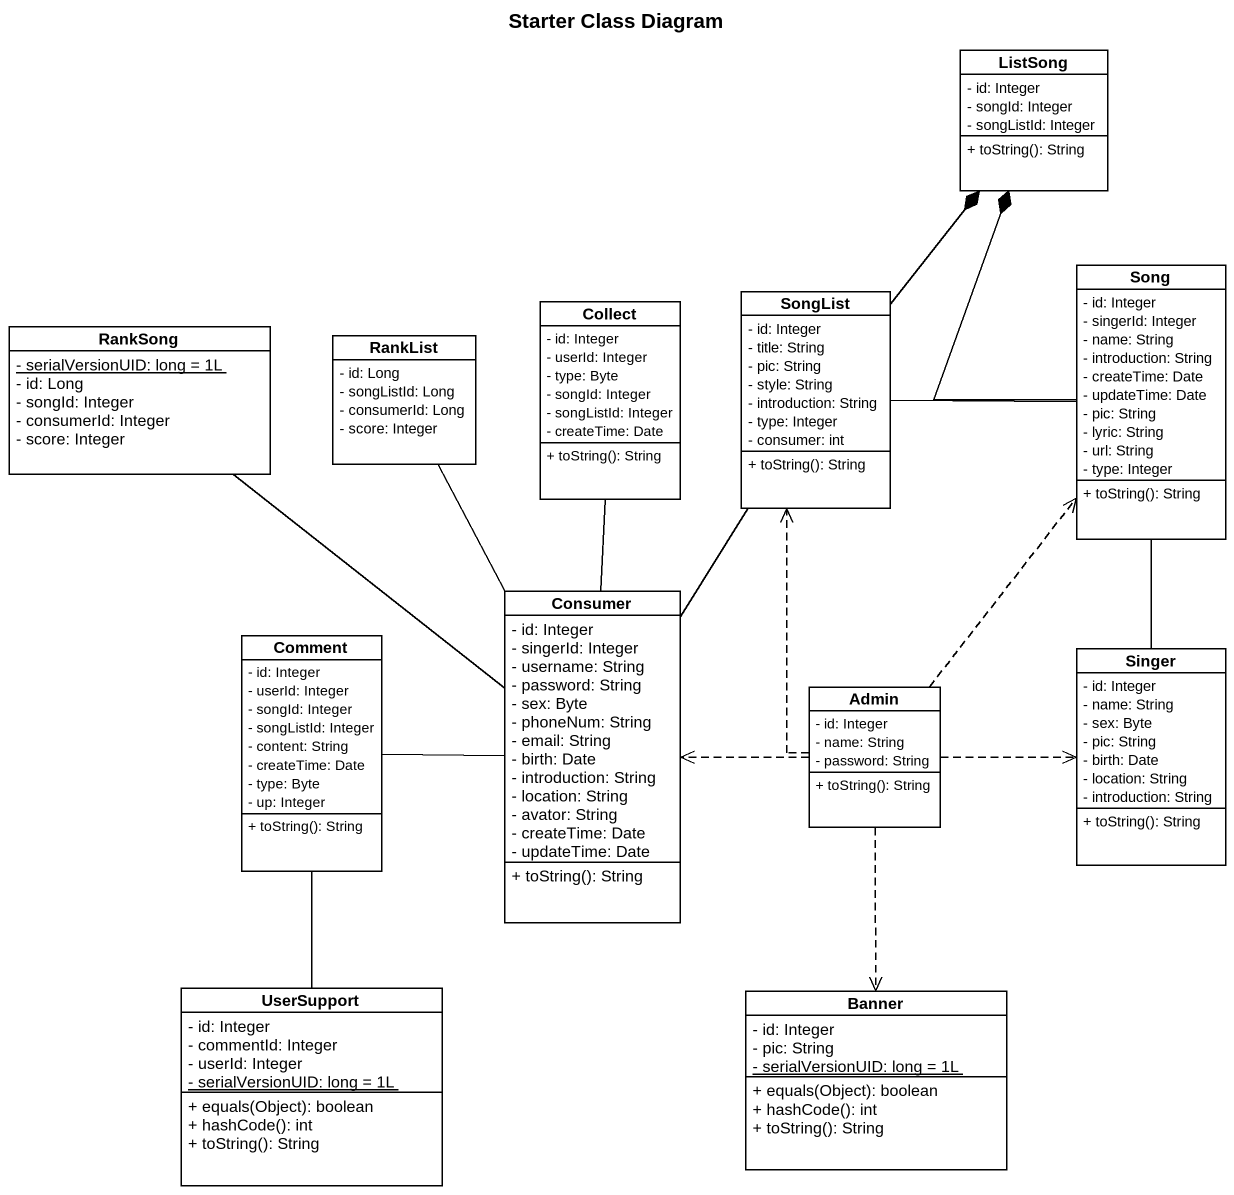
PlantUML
@startuml
title Starter Class Diagram
hide circle
hide empty members
skinparam classAttributeIconSize 0
class ListSong {
  - id: Integer
  - songId: Integer
  - songListId: Integer
  + toString(): String
}
class Collect {
  - id: Integer
  - userId: Integer
  - type: Byte
  - songId: Integer
  - songListId: Integer
  - createTime: Date
  + toString(): String
}
class SongList {
  - id: Integer
  - title: String
  - pic: String
  - style: String
  - introduction: String
  - type: Integer
  - consumer: int
  + toString(): String
}
class Song {
  - id: Integer
  - singerId: Integer
  - name: String
  - introduction: String
  - createTime: Date
  - updateTime: Date
  - pic: String
  - lyric: String
  - url: String
  - type: Integer
  + toString(): String
}
class RankSong {
  {static} - serialVersionUID: long = 1L
  - id: Long
  - songId: Integer
  - consumerId: Integer
  - score: Integer
}
class RankList {
  - id: Long
  - songListId: Long
  - consumerId: Long
  - score: Integer
}
class Comment {
  - id: Integer
  - userId: Integer
  - songId: Integer
  - songListId: Integer
  - content: String
  - createTime: Date
  - type: Byte
  - up: Integer
  + toString(): String
}
class Consumer {
  - id: Integer
  - singerId: Integer
  - username: String
  - password: String
  - sex: Byte
  - phoneNum: String
  - email: String
  - birth: Date
  - introduction: String
  - location: String
  - avator: String
  - createTime: Date
  - updateTime: Date
  + toString(): String
}
class Admin {
  - id: Integer
  - name: String
  - password: String
  + toString(): String
}
class Singer {
  - id: Integer
  - name: String
  - sex: Byte
  - pic: String
  - birth: Date
  - location: String
  - introduction: String
  + toString(): String
}
class UserSupport {
  - id: Integer
  - commentId: Integer
  - userId: Integer
  {static} - serialVersionUID: long = 1L
  + equals(Object): boolean
  + hashCode(): int
  + toString(): String
}
class Banner {
  - id: Integer
  - pic: String
  {static} - serialVersionUID: long = 1L
  + equals(Object): boolean
  + hashCode(): int
  + toString(): String
}
SongList -up-* ListSong
Song -up-* ListSong
Song -left- SongList
Consumer -up- Collect
Consumer -up- SongList
Consumer -up- RankSong
Consumer -up- RankList
Consumer -left- Comment
Admin .up.> SongList
Admin .up.> Song
Admin .left.> Consumer
Admin .right.> Singer
Admin ..> Banner
Singer -up- Song
UserSupport -up- Comment
@enduml
